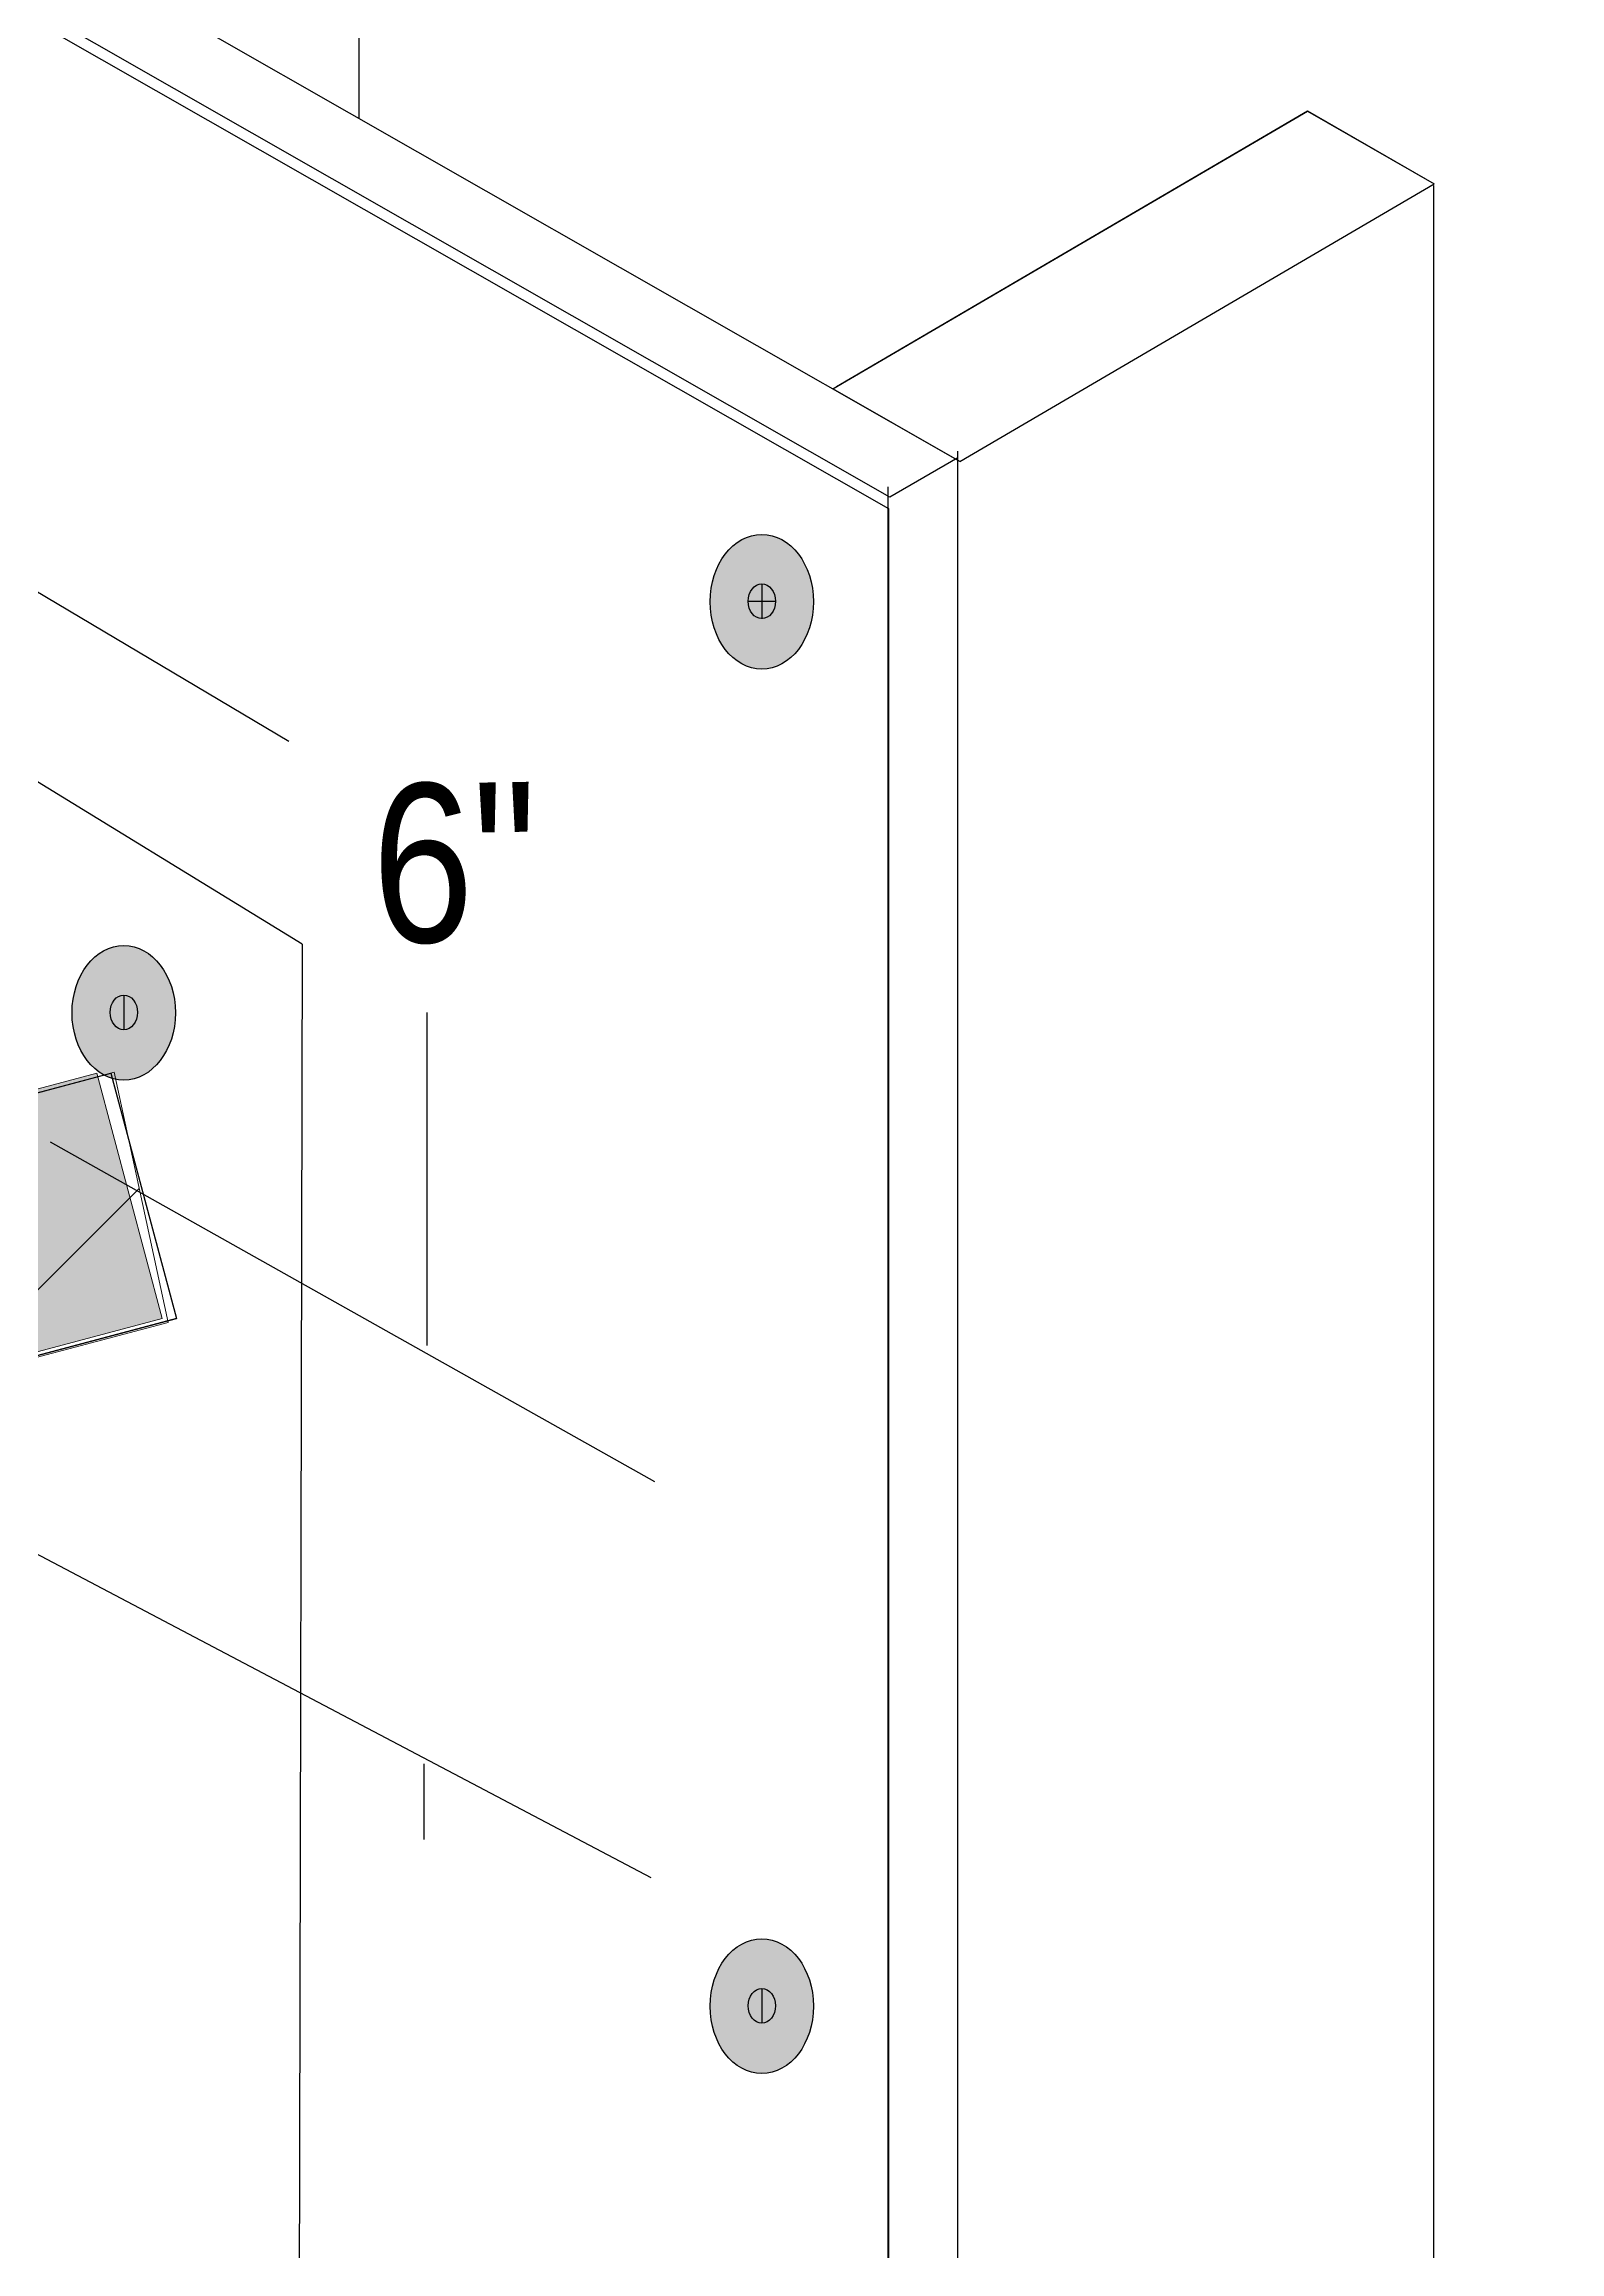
# Model space of a CAD drawing. Extents: x -1337 to 5791, y -3809 to 1769.
# Drawn here: x 4459.4 to 4566.9, y -1987.4 to -1830.8 of the extents above; entities that cross this region are included whole.
import ezdxf

# ---------------------------------------------------------------- set-up
doc = ezdxf.new("R2010")
doc.units = 0
doc.header["$MEASUREMENT"] = 0
for name, color, linetype, lineweight in [('.ATI-HATCH', 7, 'Continuous', 0), ('G-ANNO-TTLB', 7, 'Continuous', 0), ('Layer 12', 7, 'Continuous', 0), ('TYVEK', 7, 'Continuous', 0), ('WALL SCRATCH', 7, 'Continuous', 0)]:
    doc.layers.add(name, color=color, linetype=linetype, lineweight=lineweight)

# ---------------------------------------------------------------- blocks, each defined once
blk = doc.blocks.new('Block_290')
at = {"layer": 'WALL SCRATCH', "true_color": 0x003b71, "transparency": 33554687}
h = blk.add_hatch(color=156, dxfattribs=at)
h.dxf.hatch_style = 2
edge = h.paths.add_edge_path()
edge.add_ellipse((4465.07, -1899.48), major_axis=(0, 4.78), ratio=0.766948, start_angle=0, end_angle=360)
at = {"layer": 'WALL SCRATCH', "color": 18, "lineweight": 25, "true_color": 0x080808}
blk.add_line((4465.07, -1898.22), (4465.07, -1900.68), dxfattribs=at)
at = {"layer": 'WALL SCRATCH', "color": 18, "lineweight": 25, "true_color": 0x000000}
blk.add_ellipse((4465.07, -1899.48), major_axis=(0, 4.78), ratio=0.766948, dxfattribs=at)
at = {"layer": 'WALL SCRATCH', "color": 18, "lineweight": 25, "true_color": 0x080808}
blk.add_ellipse((4465.07, -1899.45), major_axis=(0, 1.23), ratio=0.788846, dxfattribs=at)
blk = doc.blocks.new('Block_291')
at = {"layer": 'WALL SCRATCH', "true_color": 0x003b71, "transparency": 33554687}
h = blk.add_hatch(color=156, dxfattribs=at)
h.dxf.hatch_style = 2
edge = h.paths.add_edge_path()
edge.add_ellipse((4465.07, -2098.22), major_axis=(0, 4.78), ratio=0.766948, start_angle=0, end_angle=360)
at = {"layer": 'WALL SCRATCH', "color": 18, "lineweight": 25, "true_color": 0x080808}
for p, q in [((4465.07, -2096.95), (4465.07, -2099.42)), ((4464.1, -2098.19), (4466.05, -2098.19))]:
    blk.add_line(p, q, dxfattribs=at)
at = {"layer": 'WALL SCRATCH', "color": 8, "lineweight": 25, "true_color": 0x808080}
blk.add_lwpolyline([(4464.56, -2103.33)], dxfattribs=at)
at = {"layer": 'WALL SCRATCH', "color": 18, "lineweight": 25, "true_color": 0x000000}
blk.add_ellipse((4465.07, -2098.22), major_axis=(0, 4.78), ratio=0.766948, dxfattribs=at)
at = {"layer": 'WALL SCRATCH', "color": 18, "lineweight": 25, "true_color": 0x080808}
blk.add_ellipse((4465.07, -2098.19), major_axis=(0, 1.23), ratio=0.788846, dxfattribs=at)
blk = doc.blocks.new('Block_289')
at = {"layer": 'WALL SCRATCH'}
for name in ['Block_290', 'Block_291']:
    blk.add_blockref(name, (0, 0), dxfattribs=at)
blk = doc.blocks.new('Block_284')
at = {"layer": 'WALL SCRATCH'}
blk.add_blockref('Block_289', (0, 0), dxfattribs=at)
blk = doc.blocks.new('Block_303')
at = {"layer": 'WALL SCRATCH', "true_color": 0x003b71, "transparency": 33554687}
h = blk.add_hatch(color=156, dxfattribs=at)
h.dxf.hatch_style = 2
edge = h.paths.add_edge_path()
edge.add_ellipse((4465.07, -1899.48), major_axis=(0, 4.78), ratio=0.766948, start_angle=0, end_angle=360)
at = {"layer": 'WALL SCRATCH', "color": 18, "lineweight": 25, "true_color": 0x080808}
blk.add_line((4465.07, -1898.22), (4465.07, -1900.68), dxfattribs=at)
at = {"layer": 'WALL SCRATCH', "color": 18, "lineweight": 25, "true_color": 0x000000}
blk.add_ellipse((4465.07, -1899.48), major_axis=(0, 4.78), ratio=0.766948, dxfattribs=at)
at = {"layer": 'WALL SCRATCH', "color": 18, "lineweight": 25, "true_color": 0x080808}
blk.add_ellipse((4465.07, -1899.45), major_axis=(0, 1.23), ratio=0.788846, dxfattribs=at)
blk = doc.blocks.new('Block_304')
at = {"layer": 'WALL SCRATCH', "true_color": 0x003b71, "transparency": 33554687}
h = blk.add_hatch(color=156, dxfattribs=at)
h.dxf.hatch_style = 2
edge = h.paths.add_edge_path()
edge.add_ellipse((4465.07, -2098.22), major_axis=(0, 4.78), ratio=0.766948, start_angle=0, end_angle=360)
at = {"layer": 'WALL SCRATCH', "color": 18, "lineweight": 25, "true_color": 0x080808}
for p, q in [((4465.07, -2096.95), (4465.07, -2099.42)), ((4464.1, -2098.19), (4466.05, -2098.19))]:
    blk.add_line(p, q, dxfattribs=at)
at = {"layer": 'WALL SCRATCH', "color": 8, "lineweight": 25, "true_color": 0x808080}
blk.add_lwpolyline([(4464.56, -2103.33)], dxfattribs=at)
at = {"layer": 'WALL SCRATCH', "color": 18, "lineweight": 25, "true_color": 0x000000}
blk.add_ellipse((4465.07, -2098.22), major_axis=(0, 4.78), ratio=0.766948, dxfattribs=at)
at = {"layer": 'WALL SCRATCH', "color": 18, "lineweight": 25, "true_color": 0x080808}
blk.add_ellipse((4465.07, -2098.19), major_axis=(0, 1.23), ratio=0.788846, dxfattribs=at)
blk = doc.blocks.new('Block_302')
at = {"layer": 'WALL SCRATCH'}
for name in ['Block_303', 'Block_304']:
    blk.add_blockref(name, (0, 0), dxfattribs=at)
blk = doc.blocks.new('Block_297')
at = {"layer": 'WALL SCRATCH'}
blk.add_blockref('Block_302', (0, 0), dxfattribs=at)
blk = doc.blocks.new('Block_580')
at = {"layer": 'TYVEK', "true_color": 0x003b71, "transparency": 33554687}
h = blk.add_hatch(color=156, dxfattribs=at)
h.dxf.hatch_style = 2
edge = h.paths.add_edge_path()
edge.add_ellipse((4510.32, -1870.32), major_axis=(0, 4.78), ratio=0.766948, start_angle=0, end_angle=360)
at = {"layer": 'TYVEK', "color": 18, "lineweight": 25, "true_color": 0x000000}
for p, q in [((4510.32, -1869.06), (4510.32, -1871.53)), ((4509.35, -1870.29), (4511.29, -1870.29))]:
    blk.add_line(p, q, dxfattribs=at)
for centre, major_axis, ratio in [((4510.32, -1870.32), (0, 4.78), 0.766948), ((4510.32, -1870.29), (0, 1.23), 0.788846)]:
    blk.add_ellipse(centre, major_axis=major_axis, ratio=ratio, dxfattribs=at)
blk = doc.blocks.new('Block_583')
at = {"layer": 'TYVEK', "true_color": 0x003b71, "transparency": 33554687}
h = blk.add_hatch(color=156, dxfattribs=at)
h.dxf.hatch_style = 2
edge = h.paths.add_edge_path()
edge.add_ellipse((4510.32, -1969.95), major_axis=(0, 4.78), ratio=0.766948, start_angle=0, end_angle=360)
at = {"layer": 'TYVEK', "color": 18, "lineweight": 25, "true_color": 0x000000}
blk.add_line((4510.32, -1968.69), (4510.32, -1971.16), dxfattribs=at)
for centre, major_axis, ratio in [((4510.32, -1969.95), (0, 4.78), 0.766948), ((4510.32, -1969.92), (0, 1.23), 0.788846)]:
    blk.add_ellipse(centre, major_axis=major_axis, ratio=ratio, dxfattribs=at)

msp = doc.modelspace()

# ---------------------------------------------------------------- hatches: boundary and pattern name
at = {"layer": '.ATI-HATCH', "true_color": 0x808080, "transparency": 33554457}
h = msp.add_hatch(color=8, dxfattribs=at)
edge = h.paths.add_edge_path()
edge.add_spline(control_points=[(4425.93, -1913.69), (4425.93, -1913.69), (4430.56, -1931.09), (4430.56, -1931.09), (4430.56, -1931.09), (4467.8, -1921.17), (4467.8, -1921.17), (4467.8, -1921.17), (4463.16, -1903.77), (4463.16, -1903.77), (4463.16, -1903.77), (4425.93, -1913.69), (4425.93, -1913.69)], knot_values=[0, 0, 0, 0, 1, 1, 1, 2, 2, 2, 3, 3, 3, 4, 4, 4, 4], degree=3, periodic=0)
at = {"layer": 'G-ANNO-TTLB', "true_color": 0xff00ff, "transparency": 33554687}
h = msp.add_hatch(color=6, dxfattribs=at)
edge = h.paths.add_edge_path()
edge.add_spline(control_points=[(5472, -3692.6), (5472, -3692.6), (2542.48, -3692.6), (2542.48, -3692.6), (2542.48, -3692.6), (2542.48, -1235.6), (2542.48, -1235.6), (2542.48, -1235.6), (5472, -1235.6), (5472, -1235.6), (5472, -1235.6), (5472, -3692.6), (5472, -3692.6)], knot_values=[0, 0, 0, 0, 1, 1, 1, 2, 2, 2, 3, 3, 3, 4, 4, 4, 4], degree=3, periodic=0)
edge = h.paths.add_edge_path()
edge.add_spline(control_points=[(2551.48, -1244.6), (2551.48, -1244.6), (2551.48, -3683.6), (2551.48, -3683.6), (2551.48, -3683.6), (5463, -3683.6), (5463, -3683.6), (5463, -3683.6), (5463, -1244.6), (5463, -1244.6), (5463, -1244.6), (2551.48, -1244.6), (2551.48, -1244.6)], knot_values=[0, 0, 0, 0, 1, 1, 1, 2, 2, 2, 3, 3, 3, 4, 4, 4, 4], degree=3, periodic=0)
edge.add_line((2551.48, -1244.6), (2551.48, -1244.6))
at = {"layer": 'Layer 12', "true_color": 0x000000, "transparency": 33554457}
h = msp.add_hatch(dxfattribs=at)
h.set_pattern_fill('_U', color=18, scale=10, angle=45, style=2, pattern_type=0)
h.set_pattern_definition([(45, (0, 0), (-7.071067, 7.071069), [])])
h.paths.add_polyline_path([(4468.21, -1921.45), (4431.9, -1931.07), (4427.07, -1913.73), (4464.4, -1903.7)])

# ---------------------------------------------------------------- linework, layer by layer
at = {"layer": '.ATI-HATCH'}
msp.add_open_spline([(4425.93, -1913.69), (4425.93, -1913.69), (4430.56, -1931.09), (4430.56, -1931.09), (4430.56, -1931.09), (4467.8, -1921.17), (4467.8, -1921.17), (4467.8, -1921.17), (4463.16, -1903.77), (4463.16, -1903.77), (4463.16, -1903.77), (4425.93, -1913.69), (4425.93, -1913.69)], degree=3, knots=[0, 0, 0, 0, 1, 1, 1, 2, 2, 2, 3, 3, 3, 4, 4, 4, 4], dxfattribs=at)
at = {"layer": 'G-ANNO-TTLB'}
for points in [[(5472, -3692.6), (5472, -3692.6), (2542.48, -3692.6), (2542.48, -3692.6), (2542.48, -3692.6), (2542.48, -1235.6), (2542.48, -1235.6), (2542.48, -1235.6), (5472, -1235.6), (5472, -1235.6), (5472, -1235.6), (5472, -3692.6), (5472, -3692.6)], [(2551.48, -1244.6), (2551.48, -1244.6), (2551.48, -3683.6), (2551.48, -3683.6), (2551.48, -3683.6), (5463, -3683.6), (5463, -3683.6), (5463, -3683.6), (5463, -1244.6), (5463, -1244.6), (5463, -1244.6), (2551.48, -1244.6), (2551.48, -1244.6)]]:
    msp.add_open_spline(points, degree=3, knots=[0, 0, 0, 0, 1, 1, 1, 2, 2, 2, 3, 3, 3, 4, 4, 4, 4], dxfattribs=at)
at = {"layer": 'Layer 12'}
msp.add_lwpolyline([(4468.21, -1921.45), (4431.9, -1931.07), (4427.07, -1913.73), (4464.4, -1903.7)], close=True, dxfattribs=at)
at = {"layer": 'TYVEK', "color": 18, "lineweight": 25, "true_color": 0x000000}
for p, q in [((4250.51, -1710.23), (4519.3, -1863.71)), ((4519.3, -1863.71), (4519.3, -2288.07)), ((4426.93, -1913.69), (4464.16, -1903.77)), ((4431.56, -1931.09), (4468.8, -1921.17))]:
    msp.add_line(p, q, dxfattribs=at)
at = {"layer": 'TYVEK', "color": 1, "lineweight": 25, "true_color": 0xff0000}
for p, q in [((4458.72, -1869.47), (4476.77, -1880.22)), ((4486.57, -1899.45), (4486.57, -1923.08)), ((4459.85, -1908.64), (4502.71, -1932.74)), ((4430.01, -1922.65), (4502.45, -1960.83)), ((4486.34, -1952.75), (4486.34, -1958.12))]:
    msp.add_line(p, q, dxfattribs=at)
at = {"layer": 'TYVEK', "color": 2, "lineweight": 25, "true_color": 0xffff00}
msp.add_line((4519.3, -2288.07), (4519.3, -1921.48), dxfattribs=at)
at = {"layer": 'TYVEK', "color": 18, "lineweight": 25, "true_color": 0x000000}
msp.add_lwpolyline([(4464.16, -1903.77), (4468.8, -1921.17), (4431.56, -1931.09), (4426.93, -1913.69)], close=True, dxfattribs=at)
at = {"layer": 'WALL SCRATCH', "color": 2, "lineweight": 25, "true_color": 0xffff00}
for p, q in [((4524.36, -1860.37), (4255.57, -1706.89)), ((4519.41, -1862.9), (4250.62, -1709.42)), ((4524.22, -1860.12), (4519.41, -1862.9)), ((4524.22, -2284.01), (4524.22, -1859.65)), ((4519.27, -1862.18), (4519.27, -2286.54))]:
    msp.add_line(p, q, dxfattribs=at)
at = {"layer": 'WALL SCRATCH', "color": 18, "lineweight": 25, "true_color": 0x000000}
for q in [(4307.67, -1790.47), (4307.67, -1790.47), (4477.11, -2171.21), (4477.11, -2171.21)]:
    msp.add_line((4477.72, -1894.62), q, dxfattribs=at)
at = {"layer": 'WALL SCRATCH', "color": 33, "lineweight": 25, "true_color": 0xcc9966}
for p, q in [((4481.75, -1797.12), (4481.75, -1836.04)), ((4515.61, -1855.06), (4549.02, -1835.5)), ((4549.02, -1835.5), (4558, -1840.68)), ((4524.36, -1860.37), (4558, -1840.68)), ((4557.98, -2265.17), (4557.98, -1840.8))]:
    msp.add_line(p, q, dxfattribs=at)
msp.add_lwpolyline([(4524.36, -1860.37), (4515.36, -1855.21), (4549.01, -1835.51), (4558.01, -1840.67)], dxfattribs=at)

# ---------------------------------------------------------------- block references
at = {"layer": 'TYVEK'}
for name in ['Block_580', 'Block_583']:
    msp.add_blockref(name, (0, 0), dxfattribs=at)
at = {"layer": 'WALL SCRATCH'}
for name in ['Block_284', 'Block_297']:
    msp.add_blockref(name, (0, 0), dxfattribs=at)

# ---------------------------------------------------------------- texts
at = {"layer": 'TYVEK', "insert": (4482.78, -1894.7), "char_height": 0.2, "attachment_point": 7, "rotation": 0.9999}
msp.add_mtext('\\C1;\\c255;\\FArial Narrow|b0|i0|c1;\\H11.253424;\\W1.000002;6"', dxfattribs=at)

doc.saveas('drawing.dxf')
